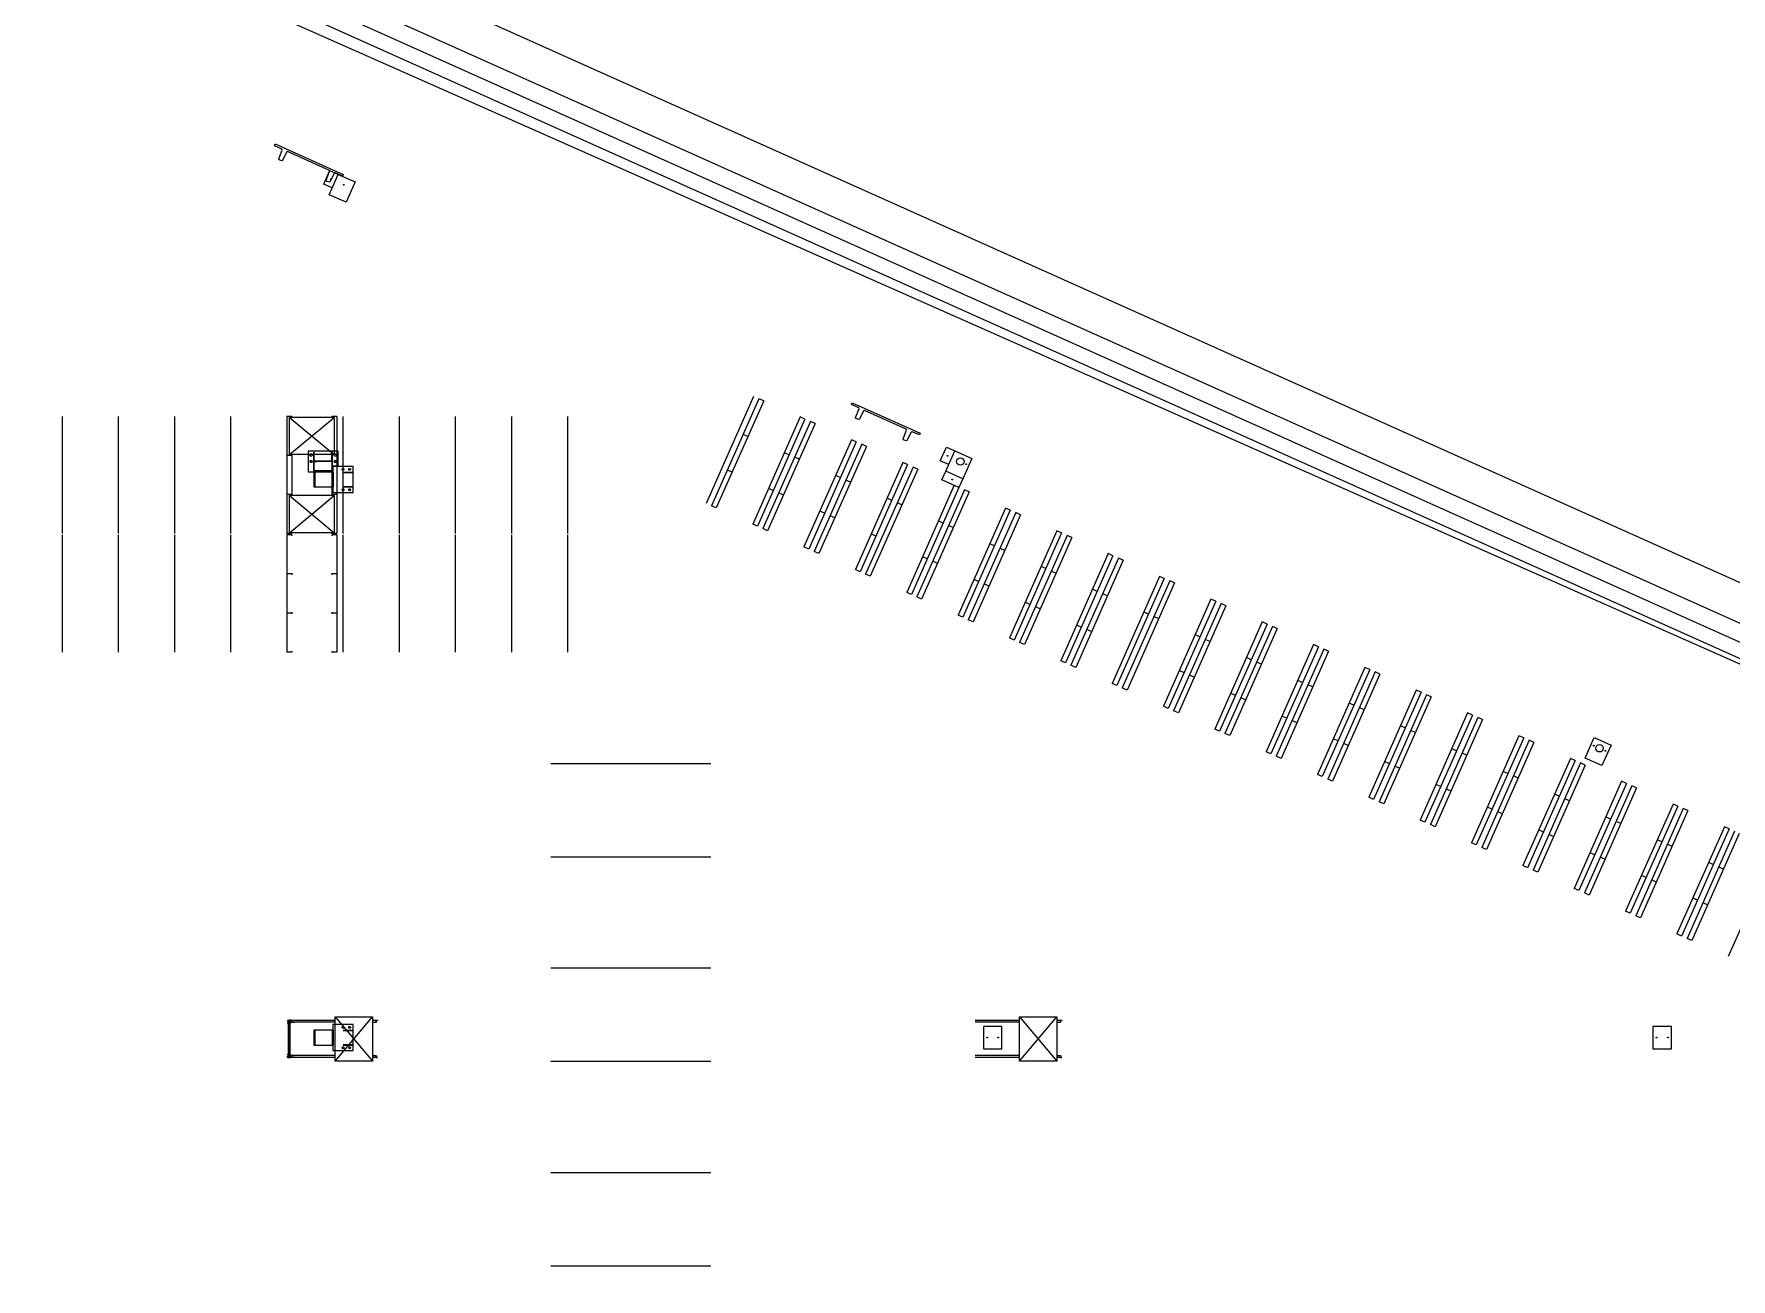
# Model space of a CAD drawing. Header units: metres. Extents: x 2 to 323, y -2 to 254.
# Drawn here: x 231.52 to 277.15, y 91.07 to 124.54 of the extents above; entities that cross this region are included whole.
import ezdxf

# ---------------------------------------------------------------- set-up
doc = ezdxf.new("R2010")
doc.units = ezdxf.units.M
for name, color, linetype in [('0-EST CORTE', 7, 'Continuous'), ('0-MUROS EXISTENTES', 7, 'Continuous'), ('0-VISTA-005', 7, 'Continuous'), ('0-VISTA-015', 7, 'Continuous'), ('00', 7, 'Continuous'), ('Estructura Metalica', 7, 'Continuous'), ('racks', 7, 'Continuous')]:
    doc.layers.add(name, color=color, linetype=linetype)

msp = doc.modelspace()

# ---------------------------------------------------------------- linework, layer by layer
msp.add_lwpolyline([(256.527, 113.046), (256.519, 113.007), (256.497, 112.975), (256.466, 112.954), (256.427, 112.946), (256.388, 112.954), (256.356, 112.975), (256.335, 113.007), (256.327, 113.046), (256.335, 113.085), (256.356, 113.117), (256.388, 113.138), (256.427, 113.146), (256.466, 113.138), (256.497, 113.117), (256.519, 113.085), (256.527, 113.046)], close=True)
msp.add_lwpolyline([(256.527, 113.046), (256.519, 113.007), (256.497, 112.975), (256.466, 112.954), (256.427, 112.946), (256.388, 112.954), (256.356, 112.975), (256.335, 113.007), (256.327, 113.046), (256.335, 113.085), (256.356, 113.117), (256.388, 113.138), (256.427, 113.146), (256.466, 113.138), (256.497, 113.117), (256.519, 113.085), (256.527, 113.046)], close=True)
msp.add_lwpolyline([(256.527, 113.046), (256.519, 113.007), (256.497, 112.975), (256.466, 112.954), (256.427, 112.946), (256.388, 112.954), (256.356, 112.975), (256.335, 113.007), (256.327, 113.046), (256.335, 113.085), (256.356, 113.117), (256.388, 113.138), (256.427, 113.146), (256.466, 113.138), (256.497, 113.117), (256.519, 113.085), (256.527, 113.046)], close=True)
msp.add_lwpolyline([(256.527, 113.046), (256.519, 113.007), (256.497, 112.975), (256.466, 112.954), (256.427, 112.946), (256.388, 112.954), (256.356, 112.975), (256.335, 113.007), (256.327, 113.046), (256.335, 113.085), (256.356, 113.117), (256.388, 113.138), (256.427, 113.146), (256.466, 113.138), (256.497, 113.117), (256.519, 113.085), (256.527, 113.046)], close=True)
at = {"layer": '0-EST CORTE'}
for p, q in [((239.058, 113.301), (239.046, 113.301)), ((239.046, 113.051), (239.046, 113.301)), ((239.058, 113.301), (239.046, 113.301)), ((239.046, 113.051), (239.046, 113.301)), ((239.058, 113.051), (239.058, 113.301)), ((239.058, 113.051), (239.058, 113.301)), ((239.546, 113.301), (239.534, 113.301)), ((239.534, 113.051), (239.534, 113.301)), ((239.546, 113.301), (239.534, 113.301)), ((239.534, 113.051), (239.534, 113.301)), ((239.546, 113.051), (239.546, 113.301)), ((239.546, 113.051), (239.546, 113.301)), ((239.836, 112.761), (240.086, 112.761)), ((239.836, 112.761), (240.086, 112.761)), ((239.836, 112.749), (240.086, 112.749)), ((239.836, 112.749), (240.086, 112.749)), ((240.086, 112.749), (240.086, 112.761)), ((240.086, 112.749), (240.086, 112.761)), ((239.836, 112.373), (240.086, 112.373)), ((239.836, 112.373), (240.086, 112.373)), ((239.836, 112.361), (240.086, 112.361)), ((239.836, 112.361), (240.086, 112.361)), ((240.086, 112.361), (240.086, 112.373)), ((240.086, 112.361), (240.086, 112.373)), ((239.836, 97.761), (240.086, 97.761)), ((239.836, 97.761), (240.086, 97.761)), ((239.836, 97.749), (240.086, 97.749)), ((239.836, 97.749), (240.086, 97.749)), ((240.086, 97.749), (240.086, 97.761)), ((240.086, 97.749), (240.086, 97.761)), ((239.836, 97.373), (240.086, 97.373)), ((239.836, 97.373), (240.086, 97.373)), ((239.836, 97.361), (240.086, 97.361)), ((239.836, 97.361), (240.086, 97.361)), ((240.086, 97.361), (240.086, 97.373)), ((240.086, 97.361), (240.086, 97.373))]:
    msp.add_line(p, q, dxfattribs=at)
for points in [[(239.54, 120.4), (239.312, 120.503), (239.476, 120.868), (239.704, 120.765)], [(239.54, 120.4), (239.312, 120.503), (239.476, 120.868), (239.704, 120.765)], [(239.546, 112.931), (239.696, 112.931), (239.696, 113.321), (238.896, 113.321), (238.896, 112.771), (239.556, 112.771)], [(239.546, 112.931), (239.696, 112.931), (239.696, 113.321), (238.896, 113.321), (238.896, 112.771), (239.556, 112.771)], [(256.118, 112.965), (255.889, 113.068), (256.053, 113.433), (256.281, 113.33)], [(256.118, 112.965), (255.889, 113.068), (256.053, 113.433), (256.281, 113.33)], [(256.492, 112.578), (256.39, 112.35), (255.933, 112.555), (256.036, 112.783)], [(256.492, 112.578), (256.39, 112.35), (255.933, 112.555), (256.036, 112.783)]]:
    msp.add_lwpolyline(points, dxfattribs=at)
for points in [[(239.458, 120.218), (239.704, 120.765), (240.16, 120.561), (239.914, 120.013), (239.458, 120.218)], [(239.458, 120.218), (239.704, 120.765), (240.16, 120.561), (239.914, 120.013), (239.458, 120.218)], [(239.513, 120.636), (239.512, 120.632), (239.51, 120.629), (239.507, 120.627), (239.503, 120.626), (239.499, 120.627), (239.496, 120.629), (239.494, 120.632), (239.493, 120.636), (239.494, 120.64), (239.496, 120.643), (239.499, 120.645), (239.503, 120.646), (239.507, 120.645), (239.51, 120.643), (239.512, 120.64), (239.513, 120.636)], [(239.513, 120.636), (239.512, 120.632), (239.51, 120.629), (239.507, 120.627), (239.503, 120.626), (239.499, 120.627), (239.496, 120.629), (239.494, 120.632), (239.493, 120.636), (239.494, 120.64), (239.496, 120.643), (239.499, 120.645), (239.503, 120.646), (239.507, 120.645), (239.51, 120.643), (239.512, 120.64), (239.513, 120.636)], [(239.86, 120.48), (239.859, 120.477), (239.857, 120.473), (239.854, 120.471), (239.85, 120.47), (239.846, 120.471), (239.843, 120.473), (239.841, 120.477), (239.84, 120.48), (239.841, 120.484), (239.843, 120.487), (239.846, 120.49), (239.85, 120.49), (239.854, 120.49), (239.857, 120.487), (239.859, 120.484), (239.86, 120.48)], [(239.86, 120.48), (239.859, 120.477), (239.857, 120.473), (239.854, 120.471), (239.85, 120.47), (239.846, 120.471), (239.843, 120.473), (239.841, 120.477), (239.84, 120.48), (239.841, 120.484), (239.843, 120.487), (239.846, 120.49), (239.85, 120.49), (239.854, 120.49), (239.857, 120.487), (239.859, 120.484), (239.86, 120.48)], [(239.001, 113.221), (238.998, 113.209), (238.992, 113.2), (238.982, 113.193), (238.971, 113.191), (238.959, 113.193), (238.949, 113.2), (238.943, 113.209), (238.941, 113.221), (238.943, 113.232), (238.949, 113.242), (238.959, 113.248), (238.971, 113.251), (238.982, 113.248), (238.992, 113.242), (238.998, 113.232), (239.001, 113.221)], [(239.001, 113.221), (238.998, 113.209), (238.992, 113.2), (238.982, 113.193), (238.971, 113.191), (238.959, 113.193), (238.949, 113.2), (238.943, 113.209), (238.941, 113.221), (238.943, 113.232), (238.949, 113.242), (238.959, 113.248), (238.971, 113.251), (238.982, 113.248), (238.992, 113.242), (238.998, 113.232), (239.001, 113.221)], [(239.651, 113.221), (239.648, 113.209), (239.642, 113.2), (239.632, 113.193), (239.621, 113.191), (239.609, 113.193), (239.599, 113.2), (239.593, 113.209), (239.591, 113.221), (239.593, 113.232), (239.599, 113.242), (239.609, 113.248), (239.621, 113.251), (239.632, 113.248), (239.642, 113.242), (239.648, 113.232), (239.651, 113.221)], [(239.651, 113.221), (239.648, 113.209), (239.642, 113.2), (239.632, 113.193), (239.621, 113.191), (239.609, 113.193), (239.599, 113.2), (239.593, 113.209), (239.591, 113.221), (239.593, 113.232), (239.599, 113.242), (239.609, 113.248), (239.621, 113.251), (239.632, 113.248), (239.642, 113.242), (239.648, 113.232), (239.651, 113.221)], [(256.036, 112.783), (256.281, 113.33), (256.737, 113.126), (256.492, 112.578), (256.036, 112.783)], [(256.036, 112.783), (256.281, 113.33), (256.737, 113.126), (256.492, 112.578), (256.036, 112.783)], [(256.091, 113.201), (256.09, 113.197), (256.088, 113.194), (256.085, 113.192), (256.081, 113.191), (256.077, 113.192), (256.074, 113.194), (256.072, 113.197), (256.071, 113.201), (256.072, 113.205), (256.074, 113.208), (256.077, 113.21), (256.081, 113.211), (256.085, 113.21), (256.088, 113.208), (256.09, 113.205), (256.091, 113.201)], [(256.091, 113.201), (256.09, 113.197), (256.088, 113.194), (256.085, 113.192), (256.081, 113.191), (256.077, 113.192), (256.074, 113.194), (256.072, 113.197), (256.071, 113.201), (256.072, 113.205), (256.074, 113.208), (256.077, 113.21), (256.081, 113.211), (256.085, 113.21), (256.088, 113.208), (256.09, 113.205), (256.091, 113.201)], [(239.001, 113.046), (238.998, 113.034), (238.992, 113.025), (238.982, 113.018), (238.971, 113.016), (238.959, 113.018), (238.949, 113.025), (238.943, 113.034), (238.941, 113.046), (238.943, 113.057), (238.949, 113.067), (238.959, 113.073), (238.971, 113.076), (238.982, 113.073), (238.992, 113.067), (238.998, 113.057), (239.001, 113.046)], [(239.001, 113.046), (238.998, 113.034), (238.992, 113.025), (238.982, 113.018), (238.971, 113.016), (238.959, 113.018), (238.949, 113.025), (238.943, 113.034), (238.941, 113.046), (238.943, 113.057), (238.949, 113.067), (238.959, 113.073), (238.971, 113.076), (238.982, 113.073), (238.992, 113.067), (238.998, 113.057), (239.001, 113.046)], [(239.046, 112.761), (239.046, 112.361), (239.546, 112.361), (239.546, 112.761), (239.046, 112.761)], [(239.046, 112.761), (239.046, 112.361), (239.546, 112.361), (239.546, 112.761), (239.046, 112.761)], [(239.531, 113.057), (239.061, 113.057), (239.061, 113.051), (239.531, 113.051), (239.531, 113.057)], [(239.531, 113.057), (239.061, 113.057), (239.061, 113.051), (239.531, 113.051), (239.531, 113.057)], [(239.531, 112.791), (239.061, 112.791), (239.061, 112.785), (239.531, 112.785), (239.531, 112.791)], [(239.531, 112.791), (239.061, 112.791), (239.061, 112.785), (239.531, 112.785), (239.531, 112.791)], [(239.071, 112.361), (239.571, 112.361), (239.571, 112.761), (239.071, 112.761), (239.071, 112.361)], [(239.071, 112.361), (239.571, 112.361), (239.571, 112.761), (239.071, 112.761), (239.071, 112.361)], [(240.106, 112.211), (240.106, 112.911), (239.556, 112.911), (239.556, 112.211), (240.106, 112.211)], [(240.106, 112.211), (240.106, 112.911), (239.556, 112.911), (239.556, 112.211), (240.106, 112.211)], [(239.651, 113.046), (239.648, 113.034), (239.642, 113.025), (239.632, 113.018), (239.621, 113.016), (239.609, 113.018), (239.599, 113.025), (239.593, 113.034), (239.591, 113.046), (239.593, 113.057), (239.599, 113.067), (239.609, 113.073), (239.621, 113.076), (239.632, 113.073), (239.642, 113.067), (239.648, 113.057), (239.651, 113.046)], [(239.651, 113.046), (239.648, 113.034), (239.642, 113.025), (239.632, 113.018), (239.621, 113.016), (239.609, 113.018), (239.599, 113.025), (239.593, 113.034), (239.591, 113.046), (239.593, 113.057), (239.599, 113.067), (239.609, 113.073), (239.621, 113.076), (239.632, 113.073), (239.642, 113.067), (239.648, 113.057), (239.651, 113.046)], [(239.856, 112.836), (239.854, 112.826), (239.848, 112.818), (239.84, 112.813), (239.831, 112.811), (239.821, 112.813), (239.813, 112.818), (239.808, 112.826), (239.806, 112.836), (239.808, 112.845), (239.813, 112.853), (239.821, 112.859), (239.831, 112.861), (239.84, 112.859), (239.848, 112.853), (239.854, 112.845), (239.856, 112.836)], [(239.856, 112.836), (239.854, 112.826), (239.848, 112.818), (239.84, 112.813), (239.831, 112.811), (239.821, 112.813), (239.813, 112.818), (239.808, 112.826), (239.806, 112.836), (239.808, 112.845), (239.813, 112.853), (239.821, 112.859), (239.831, 112.861), (239.84, 112.859), (239.848, 112.853), (239.854, 112.845), (239.856, 112.836)], [(240.031, 112.836), (240.029, 112.826), (240.023, 112.818), (240.015, 112.813), (240.006, 112.811), (239.996, 112.813), (239.988, 112.818), (239.983, 112.826), (239.981, 112.836), (239.983, 112.845), (239.988, 112.853), (239.996, 112.859), (240.006, 112.861), (240.015, 112.859), (240.023, 112.853), (240.029, 112.845), (240.031, 112.836)], [(240.031, 112.836), (240.029, 112.826), (240.023, 112.818), (240.015, 112.813), (240.006, 112.811), (239.996, 112.813), (239.988, 112.818), (239.983, 112.826), (239.981, 112.836), (239.983, 112.845), (239.988, 112.853), (239.996, 112.859), (240.006, 112.861), (240.015, 112.859), (240.023, 112.853), (240.029, 112.845), (240.031, 112.836)], [(256.593, 112.976), (256.592, 112.972), (256.59, 112.969), (256.586, 112.967), (256.583, 112.966), (256.579, 112.967), (256.576, 112.969), (256.573, 112.972), (256.573, 112.976), (256.573, 112.98), (256.576, 112.983), (256.579, 112.985), (256.583, 112.986), (256.586, 112.985), (256.59, 112.983), (256.592, 112.98), (256.593, 112.976)], [(256.593, 112.976), (256.592, 112.972), (256.59, 112.969), (256.586, 112.967), (256.583, 112.966), (256.579, 112.967), (256.576, 112.969), (256.573, 112.972), (256.573, 112.976), (256.573, 112.98), (256.576, 112.983), (256.579, 112.985), (256.583, 112.986), (256.586, 112.985), (256.59, 112.983), (256.592, 112.98), (256.593, 112.976)], [(239.856, 112.286), (239.854, 112.276), (239.848, 112.268), (239.84, 112.263), (239.831, 112.261), (239.821, 112.263), (239.813, 112.268), (239.808, 112.276), (239.806, 112.286), (239.808, 112.295), (239.813, 112.303), (239.821, 112.309), (239.831, 112.311), (239.84, 112.309), (239.848, 112.303), (239.854, 112.295), (239.856, 112.286)], [(239.856, 112.286), (239.854, 112.276), (239.848, 112.268), (239.84, 112.263), (239.831, 112.261), (239.821, 112.263), (239.813, 112.268), (239.808, 112.276), (239.806, 112.286), (239.808, 112.295), (239.813, 112.303), (239.821, 112.309), (239.831, 112.311), (239.84, 112.309), (239.848, 112.303), (239.854, 112.295), (239.856, 112.286)], [(240.031, 112.286), (240.029, 112.276), (240.023, 112.268), (240.015, 112.263), (240.006, 112.261), (239.996, 112.263), (239.988, 112.268), (239.983, 112.276), (239.981, 112.286), (239.983, 112.295), (239.988, 112.303), (239.996, 112.309), (240.006, 112.311), (240.015, 112.309), (240.023, 112.303), (240.029, 112.295), (240.031, 112.286)], [(240.031, 112.286), (240.029, 112.276), (240.023, 112.268), (240.015, 112.263), (240.006, 112.261), (239.996, 112.263), (239.988, 112.268), (239.983, 112.276), (239.981, 112.286), (239.983, 112.295), (239.988, 112.303), (239.996, 112.309), (240.006, 112.311), (240.015, 112.309), (240.023, 112.303), (240.029, 112.295), (240.031, 112.286)], [(256.221, 112.561), (256.22, 112.557), (256.218, 112.554), (256.214, 112.552), (256.211, 112.551), (256.207, 112.552), (256.204, 112.554), (256.201, 112.557), (256.201, 112.561), (256.201, 112.565), (256.204, 112.568), (256.207, 112.57), (256.211, 112.571), (256.214, 112.57), (256.218, 112.568), (256.22, 112.565), (256.221, 112.561)], [(256.221, 112.561), (256.22, 112.557), (256.218, 112.554), (256.214, 112.552), (256.211, 112.551), (256.207, 112.552), (256.204, 112.554), (256.201, 112.557), (256.201, 112.561), (256.201, 112.565), (256.204, 112.568), (256.207, 112.57), (256.211, 112.571), (256.214, 112.57), (256.218, 112.568), (256.22, 112.565), (256.221, 112.561)], [(273.222, 105.075), (273.467, 105.623), (273.923, 105.418), (273.678, 104.871), (273.222, 105.075)], [(273.222, 105.075), (273.467, 105.623), (273.923, 105.418), (273.678, 104.871), (273.222, 105.075)], [(273.468, 105.407), (273.467, 105.404), (273.465, 105.4), (273.462, 105.398), (273.458, 105.397), (273.454, 105.398), (273.451, 105.4), (273.449, 105.404), (273.448, 105.407), (273.449, 105.411), (273.451, 105.414), (273.454, 105.417), (273.458, 105.417), (273.462, 105.417), (273.465, 105.414), (273.467, 105.411), (273.468, 105.407)], [(273.468, 105.407), (273.467, 105.404), (273.465, 105.4), (273.462, 105.398), (273.458, 105.397), (273.454, 105.398), (273.451, 105.4), (273.449, 105.404), (273.448, 105.407), (273.449, 105.411), (273.451, 105.414), (273.454, 105.417), (273.458, 105.417), (273.462, 105.417), (273.465, 105.414), (273.467, 105.411), (273.468, 105.407)], [(273.713, 105.338), (273.705, 105.299), (273.683, 105.267), (273.652, 105.246), (273.613, 105.238), (273.574, 105.246), (273.542, 105.267), (273.521, 105.299), (273.513, 105.338), (273.521, 105.377), (273.542, 105.409), (273.574, 105.43), (273.613, 105.438), (273.652, 105.43), (273.683, 105.409), (273.705, 105.377), (273.713, 105.338)], [(273.713, 105.338), (273.705, 105.299), (273.683, 105.267), (273.652, 105.246), (273.613, 105.238), (273.574, 105.246), (273.542, 105.267), (273.521, 105.299), (273.513, 105.338), (273.521, 105.377), (273.542, 105.409), (273.574, 105.43), (273.613, 105.438), (273.652, 105.43), (273.683, 105.409), (273.705, 105.377), (273.713, 105.338)], [(273.778, 105.268), (273.778, 105.264), (273.776, 105.261), (273.772, 105.259), (273.768, 105.258), (273.765, 105.259), (273.761, 105.261), (273.759, 105.264), (273.758, 105.268), (273.759, 105.272), (273.761, 105.275), (273.765, 105.277), (273.768, 105.278), (273.772, 105.277), (273.776, 105.275), (273.778, 105.272), (273.778, 105.268)], [(273.778, 105.268), (273.778, 105.264), (273.776, 105.261), (273.772, 105.259), (273.768, 105.258), (273.765, 105.259), (273.761, 105.261), (273.759, 105.264), (273.758, 105.268), (273.759, 105.272), (273.761, 105.275), (273.765, 105.277), (273.768, 105.278), (273.772, 105.277), (273.776, 105.275), (273.778, 105.272), (273.778, 105.268)], [(239.046, 97.761), (239.046, 97.361), (239.546, 97.361), (239.546, 97.761), (239.046, 97.761)], [(239.046, 97.761), (239.046, 97.361), (239.546, 97.361), (239.546, 97.761), (239.046, 97.761)], [(239.071, 97.361), (239.571, 97.361), (239.571, 97.761), (239.071, 97.761), (239.071, 97.361)], [(239.071, 97.361), (239.571, 97.361), (239.571, 97.761), (239.071, 97.761), (239.071, 97.361)], [(240.106, 97.211), (240.106, 97.911), (239.556, 97.911), (239.556, 97.211), (240.106, 97.211)], [(240.106, 97.211), (240.106, 97.911), (239.556, 97.911), (239.556, 97.211), (240.106, 97.211)], [(239.856, 97.836), (239.854, 97.826), (239.848, 97.818), (239.84, 97.813), (239.831, 97.811), (239.821, 97.813), (239.813, 97.818), (239.808, 97.826), (239.806, 97.836), (239.808, 97.845), (239.813, 97.853), (239.821, 97.859), (239.831, 97.861), (239.84, 97.859), (239.848, 97.853), (239.854, 97.845), (239.856, 97.836)], [(239.856, 97.836), (239.854, 97.826), (239.848, 97.818), (239.84, 97.813), (239.831, 97.811), (239.821, 97.813), (239.813, 97.818), (239.808, 97.826), (239.806, 97.836), (239.808, 97.845), (239.813, 97.853), (239.821, 97.859), (239.831, 97.861), (239.84, 97.859), (239.848, 97.853), (239.854, 97.845), (239.856, 97.836)], [(240.031, 97.836), (240.029, 97.826), (240.023, 97.818), (240.015, 97.813), (240.006, 97.811), (239.996, 97.813), (239.988, 97.818), (239.983, 97.826), (239.981, 97.836), (239.983, 97.845), (239.988, 97.853), (239.996, 97.859), (240.006, 97.861), (240.015, 97.859), (240.023, 97.853), (240.029, 97.845), (240.031, 97.836)], [(240.031, 97.836), (240.029, 97.826), (240.023, 97.818), (240.015, 97.813), (240.006, 97.811), (239.996, 97.813), (239.988, 97.818), (239.983, 97.826), (239.981, 97.836), (239.983, 97.845), (239.988, 97.853), (239.996, 97.859), (240.006, 97.861), (240.015, 97.859), (240.023, 97.853), (240.029, 97.845), (240.031, 97.836)], [(257.046, 97.861), (257.046, 97.261), (257.546, 97.261), (257.546, 97.861), (257.046, 97.861)], [(257.046, 97.861), (257.046, 97.261), (257.546, 97.261), (257.546, 97.861), (257.046, 97.861)], [(275.046, 97.861), (275.046, 97.261), (275.546, 97.261), (275.546, 97.861), (275.046, 97.861)], [(275.046, 97.861), (275.046, 97.261), (275.546, 97.261), (275.546, 97.861), (275.046, 97.861)], [(239.856, 97.286), (239.854, 97.276), (239.848, 97.268), (239.84, 97.263), (239.831, 97.261), (239.821, 97.263), (239.813, 97.268), (239.808, 97.276), (239.806, 97.286), (239.808, 97.295), (239.813, 97.303), (239.821, 97.309), (239.831, 97.311), (239.84, 97.309), (239.848, 97.303), (239.854, 97.295), (239.856, 97.286)], [(239.856, 97.286), (239.854, 97.276), (239.848, 97.268), (239.84, 97.263), (239.831, 97.261), (239.821, 97.263), (239.813, 97.268), (239.808, 97.276), (239.806, 97.286), (239.808, 97.295), (239.813, 97.303), (239.821, 97.309), (239.831, 97.311), (239.84, 97.309), (239.848, 97.303), (239.854, 97.295), (239.856, 97.286)], [(240.031, 97.286), (240.029, 97.276), (240.023, 97.268), (240.015, 97.263), (240.006, 97.261), (239.996, 97.263), (239.988, 97.268), (239.983, 97.276), (239.981, 97.286), (239.983, 97.295), (239.988, 97.303), (239.996, 97.309), (240.006, 97.311), (240.015, 97.309), (240.023, 97.303), (240.029, 97.295), (240.031, 97.286)], [(240.031, 97.286), (240.029, 97.276), (240.023, 97.268), (240.015, 97.263), (240.006, 97.261), (239.996, 97.263), (239.988, 97.268), (239.983, 97.276), (239.981, 97.286), (239.983, 97.295), (239.988, 97.303), (239.996, 97.309), (240.006, 97.311), (240.015, 97.309), (240.023, 97.303), (240.029, 97.295), (240.031, 97.286)], [(257.156, 97.561), (257.155, 97.557), (257.153, 97.554), (257.149, 97.552), (257.146, 97.551), (257.142, 97.552), (257.139, 97.554), (257.136, 97.557), (257.136, 97.561), (257.136, 97.565), (257.139, 97.568), (257.142, 97.57), (257.146, 97.571), (257.149, 97.57), (257.153, 97.568), (257.155, 97.565), (257.156, 97.561)], [(257.156, 97.561), (257.155, 97.557), (257.153, 97.554), (257.149, 97.552), (257.146, 97.551), (257.142, 97.552), (257.139, 97.554), (257.136, 97.557), (257.136, 97.561), (257.136, 97.565), (257.139, 97.568), (257.142, 97.57), (257.146, 97.571), (257.149, 97.57), (257.153, 97.568), (257.155, 97.565), (257.156, 97.561)], [(257.456, 97.561), (257.455, 97.557), (257.453, 97.554), (257.449, 97.552), (257.446, 97.551), (257.442, 97.552), (257.439, 97.554), (257.436, 97.557), (257.436, 97.561), (257.436, 97.565), (257.439, 97.568), (257.442, 97.57), (257.446, 97.571), (257.449, 97.57), (257.453, 97.568), (257.455, 97.565), (257.456, 97.561)], [(257.456, 97.561), (257.455, 97.557), (257.453, 97.554), (257.449, 97.552), (257.446, 97.551), (257.442, 97.552), (257.439, 97.554), (257.436, 97.557), (257.436, 97.561), (257.436, 97.565), (257.439, 97.568), (257.442, 97.57), (257.446, 97.571), (257.449, 97.57), (257.453, 97.568), (257.455, 97.565), (257.456, 97.561)], [(275.156, 97.561), (275.155, 97.557), (275.153, 97.554), (275.149, 97.552), (275.146, 97.551), (275.142, 97.552), (275.139, 97.554), (275.136, 97.557), (275.136, 97.561), (275.136, 97.565), (275.139, 97.568), (275.142, 97.57), (275.146, 97.571), (275.149, 97.57), (275.153, 97.568), (275.155, 97.565), (275.156, 97.561)], [(275.156, 97.561), (275.155, 97.557), (275.153, 97.554), (275.149, 97.552), (275.146, 97.551), (275.142, 97.552), (275.139, 97.554), (275.136, 97.557), (275.136, 97.561), (275.136, 97.565), (275.139, 97.568), (275.142, 97.57), (275.146, 97.571), (275.149, 97.57), (275.153, 97.568), (275.155, 97.565), (275.156, 97.561)], [(275.456, 97.561), (275.455, 97.557), (275.453, 97.554), (275.449, 97.552), (275.446, 97.551), (275.442, 97.552), (275.439, 97.554), (275.436, 97.557), (275.436, 97.561), (275.436, 97.565), (275.439, 97.568), (275.442, 97.57), (275.446, 97.571), (275.449, 97.57), (275.453, 97.568), (275.455, 97.565), (275.456, 97.561)], [(275.456, 97.561), (275.455, 97.557), (275.453, 97.554), (275.449, 97.552), (275.446, 97.551), (275.442, 97.552), (275.439, 97.554), (275.436, 97.557), (275.436, 97.561), (275.436, 97.565), (275.439, 97.568), (275.442, 97.57), (275.446, 97.571), (275.449, 97.57), (275.453, 97.568), (275.455, 97.565), (275.456, 97.561)]]:
    msp.add_lwpolyline(points, close=True, dxfattribs=at)
at = {"layer": '0-MUROS EXISTENTES'}
for points in [[(239.388, 120.584), (239.378, 120.611), (239.471, 120.842), (239.463, 120.873), (238.341, 121.377), (238.312, 121.362), (238.201, 121.139), (238.175, 121.129), (238.111, 121.157), (238.101, 121.184), (238.194, 121.415), (238.186, 121.446), (237.989, 121.534), (237.989, 121.534), (238.01, 121.581), (239.835, 120.762), (239.814, 120.716), (239.814, 120.716), (239.618, 120.804), (239.59, 120.789), (239.479, 120.566), (239.452, 120.556), (239.388, 120.584)], [(239.388, 120.584), (239.378, 120.611), (239.471, 120.842), (239.463, 120.873), (238.341, 121.377), (238.312, 121.362), (238.201, 121.139), (238.175, 121.129), (238.111, 121.157), (238.101, 121.184), (238.194, 121.415), (238.186, 121.446), (237.989, 121.534), (237.989, 121.534), (238.01, 121.581), (239.835, 120.762), (239.814, 120.716), (239.814, 120.716), (239.618, 120.804), (239.59, 120.789), (239.479, 120.566), (239.452, 120.556), (239.388, 120.584)], [(254.9, 113.628), (254.89, 113.654), (254.982, 113.885), (254.974, 113.916), (253.852, 114.42), (253.824, 114.405), (253.713, 114.182), (253.686, 114.172), (253.622, 114.201), (253.612, 114.227), (253.705, 114.458), (253.697, 114.489), (253.501, 114.577), (253.501, 114.577), (253.522, 114.624), (255.347, 113.805), (255.326, 113.759), (255.326, 113.759), (255.129, 113.847), (255.101, 113.832), (254.99, 113.609), (254.964, 113.599), (254.9, 113.628)], [(254.9, 113.628), (254.89, 113.654), (254.982, 113.885), (254.974, 113.916), (253.852, 114.42), (253.824, 114.405), (253.713, 114.182), (253.686, 114.172), (253.622, 114.201), (253.612, 114.227), (253.705, 114.458), (253.697, 114.489), (253.501, 114.577), (253.501, 114.577), (253.522, 114.624), (255.347, 113.805), (255.326, 113.759), (255.326, 113.759), (255.129, 113.847), (255.101, 113.832), (254.99, 113.609), (254.964, 113.599), (254.9, 113.628)]]:
    msp.add_lwpolyline(points, close=True, dxfattribs=at)
at = {"layer": '0-VISTA-005'}
for p, q in [((314.76, 91.435), (128.698, 174.827)), ((314.596, 91.07), (128.468, 174.492))]:
    msp.add_line(p, q, dxfattribs=at)
at = {"layer": '0-VISTA-015'}
for p, q in [((314.949, 91.856), (128.964, 175.214)), ((314.949, 91.856), (128.964, 175.214)), ((309.643, 93.303), (137.75, 169.459)), ((309.643, 93.303), (137.75, 169.459))]:
    msp.add_line(p, q, dxfattribs=at)
at = {"layer": '00'}
for p, q in [((314.847, 92.998), (114.134, 182.956)), ((314.847, 92.998), (114.134, 182.956)), ((239.046, 112.761), (239.046, 112.361)), ((239.546, 112.761), (239.046, 112.761)), ((239.046, 112.761), (239.046, 112.361)), ((239.546, 112.761), (239.046, 112.761)), ((239.046, 112.361), (239.546, 112.361)), ((239.046, 112.361), (239.546, 112.361)), ((239.046, 97.761), (239.046, 97.361)), ((239.546, 97.761), (239.046, 97.761)), ((239.046, 97.761), (239.046, 97.361)), ((239.546, 97.761), (239.046, 97.761)), ((239.546, 97.361), (239.546, 97.761)), ((239.546, 97.361), (239.546, 97.761)), ((239.046, 97.361), (239.546, 97.361)), ((239.046, 97.361), (239.546, 97.361))]:
    msp.add_line(p, q, dxfattribs=at)
at = {"layer": 'Estructura Metalica'}
for p, q in [((239.046, 113.051), (239.136, 113.051)), ((239.046, 112.791), (239.046, 113.051)), ((239.046, 113.051), (239.136, 113.051)), ((239.046, 112.791), (239.046, 113.051)), ((239.046, 112.791), (239.136, 112.791)), ((239.046, 112.791), (239.136, 112.791)), ((239.056, 112.816), (239.056, 113.026)), ((239.056, 112.816), (239.056, 113.026)), ((239.068, 113.039), (239.13, 113.043)), ((239.068, 113.039), (239.13, 113.043)), ((239.068, 112.803), (239.13, 112.798)), ((239.068, 112.803), (239.13, 112.798)), ((239.136, 113.05), (239.136, 113.051)), ((239.136, 113.05), (239.136, 113.051)), ((239.136, 112.792), (239.136, 112.791)), ((239.136, 112.792), (239.136, 112.791)), ((239.455, 113.05), (239.455, 113.051)), ((239.546, 113.051), (239.455, 113.051)), ((239.455, 113.05), (239.455, 113.051)), ((239.546, 113.051), (239.455, 113.051)), ((239.455, 112.792), (239.455, 112.791)), ((239.455, 112.792), (239.455, 112.791)), ((239.546, 112.791), (239.455, 112.791)), ((239.546, 112.791), (239.455, 112.791)), ((239.524, 113.039), (239.461, 113.043)), ((239.524, 113.039), (239.461, 113.043)), ((239.524, 112.803), (239.461, 112.798)), ((239.524, 112.803), (239.461, 112.798)), ((239.536, 112.816), (239.536, 113.026)), ((239.536, 112.816), (239.536, 113.026)), ((239.546, 112.791), (239.546, 113.051)), ((239.546, 112.791), (239.546, 113.051))]:
    msp.add_line(p, q, dxfattribs=at)
for points in [[(239.068, 113.039), (239.063, 113.037), (239.059, 113.035), (239.057, 113.031), (239.056, 113.026)], [(239.068, 113.039), (239.063, 113.037), (239.059, 113.035), (239.057, 113.031), (239.056, 113.026)], [(239.056, 112.816), (239.057, 112.811), (239.059, 112.807), (239.063, 112.804), (239.068, 112.803)], [(239.056, 112.816), (239.057, 112.811), (239.059, 112.807), (239.063, 112.804), (239.068, 112.803)], [(239.13, 113.043), (239.132, 113.044), (239.134, 113.045), (239.136, 113.047), (239.136, 113.05)], [(239.13, 113.043), (239.132, 113.044), (239.134, 113.045), (239.136, 113.047), (239.136, 113.05)], [(239.136, 112.792), (239.136, 112.794), (239.134, 112.796), (239.132, 112.798), (239.13, 112.798)], [(239.136, 112.792), (239.136, 112.794), (239.134, 112.796), (239.132, 112.798), (239.13, 112.798)], [(239.455, 113.05), (239.456, 113.047), (239.457, 113.045), (239.459, 113.044), (239.461, 113.043)], [(239.455, 113.05), (239.456, 113.047), (239.457, 113.045), (239.459, 113.044), (239.461, 113.043)], [(239.461, 112.798), (239.459, 112.798), (239.457, 112.796), (239.456, 112.794), (239.455, 112.792)], [(239.461, 112.798), (239.459, 112.798), (239.457, 112.796), (239.456, 112.794), (239.455, 112.792)], [(239.536, 113.026), (239.535, 113.031), (239.532, 113.035), (239.528, 113.037), (239.524, 113.039)], [(239.536, 113.026), (239.535, 113.031), (239.532, 113.035), (239.528, 113.037), (239.524, 113.039)], [(239.524, 112.803), (239.528, 112.804), (239.532, 112.807), (239.535, 112.811), (239.536, 112.816)], [(239.524, 112.803), (239.528, 112.804), (239.532, 112.807), (239.535, 112.811), (239.536, 112.816)]]:
    msp.add_lwpolyline(points, dxfattribs=at)
at = {"layer": 'racks'}
for p, q in [((250.868, 114.798), (249.591, 111.918)), ((251.014, 114.733), (249.738, 111.853)), ((251.142, 114.676), (249.866, 111.797)), ((251.142, 114.676), (251.014, 114.733)), ((232.276, 114.258), (232.276, 111.108)), ((232.276, 114.258), (232.276, 111.108)), ((232.276, 114.258), (232.276, 111.108)), ((232.276, 114.258), (232.276, 111.108)), ((232.276, 114.258), (232.276, 111.108)), ((233.786, 114.258), (233.786, 111.108)), ((233.786, 114.258), (233.786, 111.108)), ((233.786, 114.258), (233.786, 111.108)), ((233.786, 114.258), (233.786, 111.108)), ((233.786, 114.258), (233.786, 111.108)), ((235.296, 114.258), (235.296, 111.108)), ((235.296, 114.258), (235.296, 111.108)), ((235.296, 114.258), (235.296, 111.108)), ((235.296, 114.258), (235.296, 111.108)), ((235.296, 114.258), (235.296, 111.108)), ((236.806, 114.258), (236.806, 111.108)), ((236.806, 114.258), (236.806, 111.108)), ((236.806, 114.258), (236.806, 111.108)), ((236.806, 114.258), (236.806, 111.108)), ((236.806, 114.258), (236.806, 111.108)), ((238.316, 114.258), (238.316, 111.108)), ((238.316, 114.258), (238.316, 111.108)), ((238.316, 114.258), (238.316, 111.108)), ((238.456, 114.258), (238.316, 114.258)), ((238.316, 114.258), (238.316, 111.108)), ((238.316, 114.258), (238.316, 111.108)), ((238.316, 114.258), (238.316, 111.108)), ((238.393, 113.233), (238.393, 114.233)), ((239.593, 114.233), (238.393, 114.233)), ((238.393, 113.233), (239.593, 114.233)), ((238.393, 114.233), (239.593, 113.233)), ((238.456, 114.258), (238.456, 114.233)), ((239.666, 114.258), (239.526, 114.258)), ((239.526, 114.258), (239.526, 114.233)), ((239.666, 114.258), (239.526, 114.258)), ((239.526, 114.258), (239.526, 114.233)), ((239.593, 114.233), (239.593, 113.233)), ((239.666, 114.258), (239.666, 111.108)), ((239.666, 114.258), (239.666, 111.108)), ((239.826, 114.258), (239.826, 111.108)), ((239.826, 114.258), (239.826, 111.108)), ((239.826, 114.258), (239.826, 111.108)), ((239.826, 114.258), (239.826, 111.108)), ((239.826, 114.258), (239.826, 111.108)), ((241.336, 114.258), (241.336, 111.108)), ((241.336, 114.258), (241.336, 111.108)), ((241.336, 114.258), (241.336, 111.108)), ((241.336, 114.258), (241.336, 111.108)), ((241.336, 114.258), (241.336, 111.108)), ((242.846, 114.258), (242.846, 111.108)), ((242.846, 114.258), (242.846, 111.108)), ((242.846, 114.258), (242.846, 111.108)), ((242.846, 114.258), (242.846, 111.108)), ((242.846, 114.258), (242.846, 111.108)), ((244.356, 114.258), (244.356, 111.108)), ((244.356, 114.258), (244.356, 111.108)), ((244.356, 114.258), (244.356, 111.108)), ((244.356, 114.258), (244.356, 111.108)), ((244.356, 114.258), (244.356, 111.108)), ((245.866, 114.258), (245.866, 111.108)), ((245.866, 114.258), (245.866, 111.108)), ((245.866, 114.258), (245.866, 111.108)), ((245.866, 114.258), (245.866, 111.108)), ((245.866, 114.258), (245.866, 111.108)), ((252.12, 114.243), (250.844, 111.363)), ((252.248, 114.186), (250.972, 111.306)), ((252.395, 114.121), (251.118, 111.241)), ((252.248, 114.186), (252.12, 114.243)), ((252.523, 114.064), (252.395, 114.121)), ((250.717, 113.717), (250.589, 113.773)), ((252.523, 114.064), (251.246, 111.185)), ((253.501, 113.631), (252.224, 110.751)), ((253.629, 113.574), (253.501, 113.631)), ((238.456, 113.208), (238.316, 113.208)), ((239.593, 113.233), (238.393, 113.233)), ((238.456, 113.233), (238.456, 113.183)), ((238.456, 113.183), (238.456, 112.133)), ((239.526, 113.183), (239.526, 112.133)), ((251.823, 113.226), (251.695, 113.283)), ((252.097, 113.105), (251.969, 113.161)), ((253.629, 113.574), (252.352, 110.694)), ((253.775, 113.509), (252.498, 110.63)), ((253.903, 113.452), (252.626, 110.573)), ((253.903, 113.452), (253.775, 113.509)), ((250.291, 112.757), (250.163, 112.813)), ((254.881, 113.019), (253.605, 110.139)), ((255.009, 112.962), (253.733, 110.082)), ((255.155, 112.897), (253.879, 110.018)), ((255.283, 112.841), (254.007, 109.961)), ((255.009, 112.962), (254.881, 113.019)), ((255.283, 112.841), (255.155, 112.897)), ((251.397, 112.266), (251.269, 112.323)), ((253.203, 112.614), (253.075, 112.671)), ((253.477, 112.493), (253.349, 112.549)), ((256.262, 112.407), (254.985, 109.527)), ((256.39, 112.35), (255.113, 109.47)), ((256.536, 112.285), (255.259, 109.406)), ((256.664, 112.229), (256.536, 112.285)), ((238.456, 112.158), (238.316, 112.158)), ((238.391, 111.133), (238.391, 112.133)), ((239.591, 112.133), (238.391, 112.133)), ((238.391, 111.133), (239.591, 112.133)), ((238.391, 112.133), (239.591, 111.133)), ((239.526, 112.183), (239.526, 112.133)), ((239.666, 112.158), (239.526, 112.158)), ((239.666, 112.158), (239.526, 112.158)), ((239.591, 112.133), (239.591, 111.133)), ((249.866, 111.797), (249.738, 111.853)), ((251.671, 112.145), (251.543, 112.201)), ((254.584, 112.002), (254.456, 112.059)), ((254.858, 111.881), (254.73, 111.937)), ((256.664, 112.229), (255.387, 109.349)), ((257.642, 111.795), (256.365, 108.915)), ((257.77, 111.738), (257.642, 111.795)), ((250.972, 111.306), (250.844, 111.363)), ((252.778, 111.654), (252.65, 111.711)), ((253.052, 111.533), (252.924, 111.589)), ((255.964, 111.39), (255.836, 111.447)), ((257.77, 111.738), (256.493, 108.858)), ((257.916, 111.673), (256.64, 108.794)), ((258.044, 111.617), (256.768, 108.737)), ((258.044, 111.617), (257.916, 111.673)), ((232.276, 111.073), (232.276, 107.923)), ((232.276, 111.073), (232.276, 107.923)), ((232.276, 111.073), (232.276, 107.923)), ((232.276, 111.073), (232.276, 107.923)), ((232.276, 111.073), (232.276, 107.923)), ((233.786, 111.073), (233.786, 107.923)), ((233.786, 111.073), (233.786, 107.923)), ((233.786, 111.073), (233.786, 107.923)), ((233.786, 111.073), (233.786, 107.923)), ((233.786, 111.073), (233.786, 107.923)), ((235.296, 111.073), (235.296, 107.923)), ((235.296, 111.073), (235.296, 107.923)), ((235.296, 111.073), (235.296, 107.923)), ((235.296, 111.073), (235.296, 107.923)), ((235.296, 111.073), (235.296, 107.923)), ((236.806, 111.073), (236.806, 107.923)), ((236.806, 111.073), (236.806, 107.923)), ((236.806, 111.073), (236.806, 107.923)), ((236.806, 111.073), (236.806, 107.923)), ((236.806, 111.073), (236.806, 107.923)), ((238.456, 111.108), (238.316, 111.108)), ((238.316, 111.073), (238.316, 107.923)), ((238.316, 111.073), (238.316, 107.923)), ((238.316, 111.073), (238.316, 107.923)), ((238.456, 111.073), (238.316, 111.073)), ((238.316, 111.073), (238.316, 107.923)), ((238.316, 111.073), (238.316, 107.923)), ((238.316, 111.073), (238.316, 107.923)), ((239.591, 111.133), (238.391, 111.133)), ((238.456, 111.133), (238.456, 111.108)), ((238.456, 111.073), (238.456, 111.048)), ((239.526, 111.133), (239.526, 111.108)), ((239.526, 111.133), (239.526, 111.108)), ((239.666, 111.108), (239.526, 111.108)), ((239.666, 111.073), (239.526, 111.073)), ((239.526, 111.073), (239.526, 111.048)), ((239.666, 111.073), (239.526, 111.073)), ((239.526, 111.073), (239.526, 111.048)), ((239.666, 111.073), (239.666, 107.923)), ((239.666, 111.073), (239.666, 107.923)), ((239.826, 111.073), (239.826, 107.923)), ((239.826, 111.073), (239.826, 107.923)), ((239.826, 111.073), (239.826, 107.923)), ((239.826, 111.073), (239.826, 107.923)), ((239.826, 111.073), (239.826, 107.923)), ((241.336, 111.073), (241.336, 107.923)), ((241.336, 111.073), (241.336, 107.923)), ((241.336, 111.073), (241.336, 107.923)), ((241.336, 111.073), (241.336, 107.923)), ((241.336, 111.073), (241.336, 107.923)), ((242.846, 111.073), (242.846, 107.923)), ((242.846, 111.073), (242.846, 107.923)), ((242.846, 111.073), (242.846, 107.923)), ((242.846, 111.073), (242.846, 107.923)), ((242.846, 111.073), (242.846, 107.923)), ((244.356, 111.073), (244.356, 107.923)), ((244.356, 111.073), (244.356, 107.923)), ((244.356, 111.073), (244.356, 107.923)), ((244.356, 111.073), (244.356, 107.923)), ((244.356, 111.073), (244.356, 107.923)), ((245.866, 111.073), (245.866, 107.923)), ((245.866, 111.073), (245.866, 107.923)), ((245.866, 111.073), (245.866, 107.923)), ((245.866, 111.073), (245.866, 107.923)), ((245.866, 111.073), (245.866, 107.923)), ((251.246, 111.185), (251.118, 111.241)), ((254.158, 111.042), (254.03, 111.099)), ((256.238, 111.269), (256.11, 111.325)), ((259.022, 111.183), (257.746, 108.303)), ((259.15, 111.126), (257.874, 108.246)), ((259.297, 111.061), (258.02, 108.182)), ((259.425, 111.005), (258.148, 108.125)), ((259.15, 111.126), (259.022, 111.183)), ((259.425, 111.005), (259.297, 111.061)), ((252.352, 110.694), (252.224, 110.751)), ((252.626, 110.573), (252.498, 110.63)), ((255.539, 110.43), (255.411, 110.487)), ((257.344, 110.778), (257.217, 110.835)), ((257.619, 110.657), (257.491, 110.713)), ((260.403, 110.571), (259.126, 107.691)), ((260.531, 110.514), (259.254, 107.635)), ((260.677, 110.449), (259.401, 107.57)), ((260.531, 110.514), (260.403, 110.571)), ((260.805, 110.393), (260.677, 110.449)), ((238.456, 110.023), (238.316, 110.023)), ((238.456, 110.048), (238.456, 109.998)), ((239.526, 110.048), (239.526, 109.998)), ((239.526, 110.048), (239.526, 109.998)), ((239.666, 110.023), (239.526, 110.023)), ((239.666, 110.023), (239.526, 110.023)), ((253.733, 110.082), (253.605, 110.139)), ((254.007, 109.961), (253.879, 110.018)), ((255.813, 110.309), (255.685, 110.365)), ((258.725, 110.166), (258.597, 110.223)), ((258.999, 110.045), (258.871, 110.101)), ((260.805, 110.393), (259.529, 107.513)), ((255.113, 109.47), (254.985, 109.527)), ((256.919, 109.818), (256.791, 109.875)), ((257.193, 109.697), (257.065, 109.754)), ((260.105, 109.554), (259.977, 109.611)), ((261.783, 109.959), (260.507, 107.079)), ((261.911, 109.902), (260.635, 107.023)), ((262.058, 109.837), (260.781, 106.958)), ((262.186, 109.781), (260.909, 106.901)), ((261.911, 109.902), (261.783, 109.959)), ((262.186, 109.781), (262.058, 109.837)), ((255.387, 109.349), (255.259, 109.406)), ((258.299, 109.206), (258.171, 109.263)), ((258.574, 109.085), (258.446, 109.142)), ((260.38, 109.433), (260.252, 109.489)), ((263.164, 109.347), (261.887, 106.467)), ((263.292, 109.29), (262.015, 106.411)), ((263.438, 109.225), (262.161, 106.346)), ((263.566, 109.169), (262.289, 106.289)), ((263.292, 109.29), (263.164, 109.347)), ((263.566, 109.169), (263.438, 109.225)), ((238.456, 108.973), (238.316, 108.973)), ((238.456, 108.998), (238.456, 108.948)), ((239.526, 108.998), (239.526, 108.948)), ((239.526, 108.998), (239.526, 108.948)), ((239.666, 108.973), (239.526, 108.973)), ((239.666, 108.973), (239.526, 108.973)), ((256.493, 108.858), (256.365, 108.915)), ((256.768, 108.737), (256.64, 108.794)), ((259.68, 108.594), (259.552, 108.651)), ((261.486, 108.942), (261.358, 108.999)), ((261.76, 108.821), (261.632, 108.878)), ((264.544, 108.735), (263.268, 105.855)), ((264.672, 108.678), (263.396, 105.799)), ((264.818, 108.613), (263.542, 105.734)), ((264.672, 108.678), (264.544, 108.735)), ((264.946, 108.557), (264.818, 108.613)), ((257.874, 108.246), (257.746, 108.303)), ((258.148, 108.125), (258.02, 108.182)), ((259.954, 108.473), (259.826, 108.53)), ((262.866, 108.33), (262.738, 108.387)), ((263.14, 108.209), (263.012, 108.266)), ((264.946, 108.557), (263.67, 105.677)), ((238.456, 107.923), (238.316, 107.923)), ((238.456, 107.948), (238.456, 107.923)), ((239.526, 107.948), (239.526, 107.923)), ((239.526, 107.948), (239.526, 107.923)), ((239.666, 107.923), (239.526, 107.923)), ((259.254, 107.635), (259.126, 107.691)), ((264.247, 107.718), (264.119, 107.775)), ((265.925, 108.123), (264.648, 105.243)), ((266.053, 108.066), (264.776, 105.187)), ((266.199, 108.002), (264.922, 105.122)), ((266.327, 107.945), (265.05, 105.065)), ((266.053, 108.066), (265.925, 108.123)), ((266.327, 107.945), (266.199, 108.002)), ((259.529, 107.513), (259.401, 107.57)), ((262.441, 107.37), (262.313, 107.427)), ((262.715, 107.249), (262.587, 107.306)), ((264.521, 107.597), (264.393, 107.654)), ((267.305, 107.511), (266.028, 104.631)), ((267.433, 107.454), (266.156, 104.575)), ((267.579, 107.39), (266.303, 104.51)), ((267.707, 107.333), (266.431, 104.453)), ((267.433, 107.454), (267.305, 107.511)), ((267.707, 107.333), (267.579, 107.39)), ((260.635, 107.023), (260.507, 107.079)), ((260.909, 106.901), (260.781, 106.958)), ((263.821, 106.759), (263.693, 106.815)), ((265.627, 107.106), (265.499, 107.163)), ((265.901, 106.985), (265.773, 107.042)), ((268.686, 106.899), (267.409, 104.019)), ((268.813, 106.842), (267.537, 103.963)), ((268.96, 106.778), (267.683, 103.898)), ((268.813, 106.842), (268.686, 106.899)), ((269.088, 106.721), (268.96, 106.778)), ((262.015, 106.411), (261.887, 106.467)), ((262.289, 106.289), (262.161, 106.346)), ((264.095, 106.637), (263.967, 106.694)), ((267.008, 106.494), (266.88, 106.551)), ((267.282, 106.373), (267.154, 106.43)), ((269.088, 106.721), (267.811, 103.841)), ((263.396, 105.799), (263.268, 105.855)), ((265.202, 106.147), (265.074, 106.203)), ((265.476, 106.025), (265.348, 106.082)), ((268.388, 105.883), (268.26, 105.939)), ((270.066, 106.287), (268.789, 103.407)), ((270.194, 106.23), (268.917, 103.351)), ((270.34, 106.166), (269.064, 103.286)), ((270.468, 106.109), (269.192, 103.229)), ((270.194, 106.23), (270.066, 106.287)), ((270.468, 106.109), (270.34, 106.166)), ((263.67, 105.677), (263.542, 105.734)), ((266.582, 105.535), (266.454, 105.591)), ((266.856, 105.413), (266.728, 105.47)), ((268.662, 105.761), (268.534, 105.818)), ((271.446, 105.675), (270.17, 102.796)), ((271.574, 105.618), (270.298, 102.739)), ((271.721, 105.554), (270.444, 102.674)), ((271.849, 105.497), (270.572, 102.617)), ((271.574, 105.618), (271.446, 105.675)), ((271.849, 105.497), (271.721, 105.554)), ((264.776, 105.187), (264.648, 105.243)), ((265.05, 105.065), (264.922, 105.122)), ((267.962, 104.923), (267.834, 104.979)), ((269.768, 105.271), (269.64, 105.327)), ((270.043, 105.149), (269.915, 105.206)), ((272.827, 105.063), (271.55, 102.184)), ((272.955, 105.007), (271.678, 102.127)), ((272.955, 105.007), (272.827, 105.063)), ((249.722, 104.923), (245.422, 104.923)), ((249.722, 104.923), (245.422, 104.923)), ((249.722, 104.923), (245.422, 104.923)), ((266.156, 104.575), (266.028, 104.631)), ((266.431, 104.453), (266.303, 104.51)), ((268.237, 104.801), (268.109, 104.858)), ((271.149, 104.659), (271.021, 104.715)), ((271.423, 104.537), (271.295, 104.594)), ((273.101, 104.942), (271.824, 102.062)), ((273.229, 104.885), (271.952, 102.005)), ((273.229, 104.885), (273.101, 104.942)), ((269.343, 104.311), (269.215, 104.367)), ((269.617, 104.189), (269.489, 104.246)), ((272.529, 104.047), (272.401, 104.103)), ((274.207, 104.451), (272.931, 101.572)), ((274.335, 104.395), (273.059, 101.515)), ((274.481, 104.33), (273.205, 101.45)), ((274.609, 104.273), (273.333, 101.393)), ((274.335, 104.395), (274.207, 104.451)), ((274.609, 104.273), (274.481, 104.33)), ((267.537, 103.963), (267.409, 104.019)), ((267.811, 103.841), (267.683, 103.898)), ((270.723, 103.699), (270.595, 103.755)), ((270.998, 103.577), (270.87, 103.634)), ((272.804, 103.925), (272.676, 103.982)), ((275.588, 103.839), (274.311, 100.96)), ((275.716, 103.783), (274.439, 100.903)), ((275.862, 103.718), (274.585, 100.838)), ((275.99, 103.661), (274.713, 100.781)), ((275.716, 103.783), (275.588, 103.839)), ((275.99, 103.661), (275.862, 103.718)), ((268.917, 103.351), (268.789, 103.407)), ((269.192, 103.229), (269.064, 103.286)), ((272.104, 103.087), (271.976, 103.143)), ((273.91, 103.435), (273.782, 103.491)), ((274.184, 103.313), (274.056, 103.37)), ((276.968, 103.227), (275.691, 100.348)), ((277.096, 103.171), (275.819, 100.291)), ((277.096, 103.171), (276.968, 103.227)), ((270.298, 102.739), (270.17, 102.796)), ((270.572, 102.617), (270.444, 102.674)), ((272.378, 102.965), (272.25, 103.022)), ((275.29, 102.823), (275.162, 102.879)), ((275.564, 102.701), (275.436, 102.758)), ((277.242, 103.106), (275.966, 100.226)), ((277.37, 103.049), (276.094, 100.169)), ((245.422, 102.423), (249.722, 102.423)), ((245.422, 102.423), (249.722, 102.423)), ((245.422, 102.423), (249.722, 102.423)), ((273.484, 102.475), (273.356, 102.531)), ((273.758, 102.353), (273.63, 102.41)), ((276.671, 102.211), (276.543, 102.267)), ((278.349, 102.615), (277.072, 99.736)), ((271.678, 102.127), (271.55, 102.184)), ((271.952, 102.005), (271.824, 102.062)), ((274.865, 101.863), (274.737, 101.92)), ((275.139, 101.741), (275.011, 101.798)), ((276.945, 102.089), (276.817, 102.146)), ((273.059, 101.515), (272.931, 101.572)), ((273.333, 101.393), (273.205, 101.45)), ((276.245, 101.251), (276.117, 101.308)), ((274.439, 100.903), (274.311, 100.96)), ((274.713, 100.781), (274.585, 100.838)), ((276.519, 101.129), (276.391, 101.186)), ((275.819, 100.291), (275.691, 100.348)), ((276.094, 100.169), (275.966, 100.226)), ((249.722, 99.423), (245.422, 99.423)), ((249.722, 99.423), (245.422, 99.423)), ((249.722, 99.423), (245.422, 99.423)), ((239.622, 98.123), (240.622, 96.923)), ((239.622, 96.923), (240.622, 98.123)), ((258.022, 98.123), (259.022, 96.923)), ((258.022, 96.923), (259.022, 98.123)), ((239.622, 98.022), (238.424, 98.022)), ((239.622, 97.972), (238.424, 97.972)), ((258.022, 98.022), (256.824, 98.022)), ((258.022, 97.972), (256.824, 97.972)), ((239.622, 97.075), (238.424, 97.075)), ((239.622, 97.025), (238.424, 97.025)), ((245.422, 96.923), (249.722, 96.923)), ((245.422, 96.923), (249.722, 96.923)), ((245.422, 96.923), (249.722, 96.923)), ((258.022, 97.075), (256.824, 97.075)), ((258.022, 97.025), (256.824, 97.025)), ((249.722, 93.923), (245.422, 93.923)), ((249.722, 93.923), (245.422, 93.923)), ((249.722, 93.923), (245.422, 93.923)), ((245.422, 91.423), (249.722, 91.423)), ((245.422, 91.423), (249.722, 91.423)), ((245.422, 91.423), (249.722, 91.423))]:
    msp.add_line(p, q, dxfattribs=at)
for points in [[(239.622, 98.123), (240.622, 98.123), (240.622, 96.923), (239.622, 96.923), (239.622, 98.123)], [(258.022, 98.123), (259.022, 98.123), (259.022, 96.923), (258.022, 96.923), (258.022, 98.123)], [(238.419, 98.021), (238.419, 98.021), (238.42, 98.021), (238.42, 98.021), (238.42, 98.02), (238.42, 97.991), (238.42, 97.99), (238.42, 97.99), (238.42, 97.99), (238.42, 97.99), (238.411, 97.983), (238.41, 97.982), (238.41, 97.982), (238.41, 97.982), (238.41, 97.981), (238.41, 97.945), (238.41, 97.944), (238.411, 97.944), (238.411, 97.943), (238.412, 97.943), (238.422, 97.943), (238.422, 97.945), (238.413, 97.945), (238.413, 97.945), (238.412, 97.946), (238.412, 97.946), (238.412, 97.946), (238.412, 97.981), (238.412, 97.981), (238.412, 97.981), (238.412, 97.981), (238.412, 97.982), (238.421, 97.989), (238.422, 97.989), (238.422, 97.989), (238.422, 97.99), (238.422, 97.99), (238.422, 98.021), (238.422, 98.022), (238.421, 98.023), (238.421, 98.023), (238.42, 98.023), (238.344, 98.023), (238.344, 98.023), (238.343, 98.023), (238.343, 98.023), (238.343, 98.023), (238.342, 98.022), (238.342, 98.022), (238.342, 98.022), (238.342, 98.021), (238.342, 97.99), (238.342, 97.99), (238.342, 97.989), (238.342, 97.989), (238.343, 97.989), (238.352, 97.982), (238.352, 97.981), (238.352, 97.981), (238.352, 97.981), (238.352, 97.981), (238.352, 97.946), (238.352, 97.946), (238.352, 97.946), (238.351, 97.945), (238.351, 97.945), (238.342, 97.945), (238.342, 97.943), (238.352, 97.943), (238.353, 97.943), (238.353, 97.944), (238.354, 97.944), (238.354, 97.945), (238.354, 97.981), (238.354, 97.982), (238.354, 97.982), (238.354, 97.982), (238.353, 97.983), (238.344, 97.99), (238.344, 97.99), (238.344, 97.99), (238.344, 97.99), (238.344, 97.991), (238.344, 98.02), (238.344, 98.021), (238.344, 98.021), (238.345, 98.021), (238.345, 98.021), (238.419, 98.021)], [(238.38, 97.999), (238.355, 97.999), (238.355, 97.049), (238.38, 97.049), (238.38, 97.999)], [(238.421, 98.023), (238.421, 98.023), (238.422, 98.023), (238.422, 98.023), (238.422, 98.022), (238.422, 97.97), (238.424, 97.97), (238.424, 98.023), (238.424, 98.024), (238.423, 98.025), (238.423, 98.025), (238.422, 98.025), (238.384, 98.025), (238.384, 98.023), (238.421, 98.023)], [(238.41, 97.999), (238.385, 97.999), (238.385, 97.049), (238.41, 97.049), (238.41, 97.999)], [(240.723, 98.023), (240.723, 98.023), (240.723, 98.023), (240.722, 98.023), (240.722, 98.023), (240.722, 98.023), (240.722, 98.023), (240.722, 98.022), (240.722, 98.022), (240.722, 97.97), (240.72, 97.97), (240.72, 98.023), (240.72, 98.024), (240.721, 98.025), (240.721, 98.025), (240.722, 98.025), (240.76, 98.025), (240.76, 98.023), (240.723, 98.023)], [(259.123, 98.023), (259.123, 98.023), (259.122, 98.023), (259.122, 98.023), (259.122, 98.022), (259.122, 97.97), (259.12, 97.97), (259.12, 98.023), (259.12, 98.024), (259.121, 98.025), (259.121, 98.025), (259.122, 98.025), (259.16, 98.025), (259.16, 98.023), (259.123, 98.023)], [(238.419, 97.025), (238.419, 97.025), (238.42, 97.026), (238.42, 97.026), (238.42, 97.026), (238.42, 97.056), (238.42, 97.056), (238.42, 97.056), (238.42, 97.056), (238.42, 97.057), (238.411, 97.064), (238.41, 97.064), (238.41, 97.064), (238.41, 97.065), (238.41, 97.065), (238.41, 97.101), (238.41, 97.102), (238.411, 97.103), (238.411, 97.103), (238.412, 97.103), (238.422, 97.103), (238.422, 97.101), (238.413, 97.101), (238.413, 97.101), (238.412, 97.101), (238.412, 97.101), (238.412, 97.1), (238.412, 97.066), (238.412, 97.065), (238.412, 97.065), (238.412, 97.065), (238.412, 97.065), (238.421, 97.058), (238.422, 97.058), (238.422, 97.057), (238.422, 97.057), (238.422, 97.056), (238.422, 97.025), (238.422, 97.024), (238.421, 97.024), (238.421, 97.023), (238.42, 97.023), (238.344, 97.023), (238.343, 97.023), (238.343, 97.024), (238.342, 97.024), (238.342, 97.025), (238.342, 97.056), (238.342, 97.057), (238.342, 97.057), (238.342, 97.058), (238.343, 97.058), (238.352, 97.065), (238.352, 97.065), (238.352, 97.065), (238.352, 97.065), (238.352, 97.066), (238.352, 97.1), (238.352, 97.101), (238.352, 97.101), (238.351, 97.101), (238.351, 97.101), (238.342, 97.101), (238.342, 97.103), (238.352, 97.103), (238.353, 97.103), (238.353, 97.103), (238.354, 97.102), (238.354, 97.101), (238.354, 97.065), (238.354, 97.065), (238.354, 97.064), (238.354, 97.064), (238.353, 97.064), (238.344, 97.057), (238.344, 97.056), (238.344, 97.056), (238.344, 97.056), (238.344, 97.056), (238.344, 97.026), (238.344, 97.026), (238.344, 97.026), (238.345, 97.025), (238.345, 97.025), (238.419, 97.025)], [(238.421, 97.023), (238.421, 97.023), (238.422, 97.024), (238.422, 97.024), (238.422, 97.024), (238.422, 97.076), (238.424, 97.076), (238.424, 97.023), (238.424, 97.023), (238.424, 97.022), (238.424, 97.022), (238.423, 97.022), (238.423, 97.022), (238.423, 97.021), (238.422, 97.021), (238.422, 97.021), (238.384, 97.021), (238.384, 97.023), (238.421, 97.023)], [(240.723, 97.023), (240.723, 97.023), (240.722, 97.024), (240.722, 97.024), (240.722, 97.024), (240.722, 97.076), (240.72, 97.076), (240.72, 97.023), (240.72, 97.023), (240.72, 97.022), (240.72, 97.022), (240.721, 97.022), (240.721, 97.022), (240.721, 97.021), (240.722, 97.021), (240.722, 97.021), (240.76, 97.021), (240.76, 97.023), (240.723, 97.023)], [(259.123, 97.023), (259.123, 97.023), (259.122, 97.024), (259.122, 97.024), (259.122, 97.024), (259.122, 97.076), (259.12, 97.076), (259.12, 97.023), (259.12, 97.022), (259.121, 97.022), (259.121, 97.021), (259.122, 97.021), (259.16, 97.021), (259.16, 97.023), (259.123, 97.023)]]:
    msp.add_lwpolyline(points, close=True, dxfattribs=at)
for points in [[(238.522, 98.022), (238.424, 98.022), (238.424, 97.972), (238.522, 97.972)], [(240.622, 97.972), (240.72, 97.972), (240.72, 98.022), (240.622, 98.022)], [(259.022, 97.972), (259.12, 97.972), (259.12, 98.022), (259.022, 98.022)], [(238.522, 97.025), (238.424, 97.025), (238.424, 97.075), (238.522, 97.075)], [(240.622, 97.075), (240.72, 97.075), (240.72, 97.025), (240.622, 97.025)], [(259.022, 97.075), (259.12, 97.075), (259.12, 97.025), (259.022, 97.025)]]:
    msp.add_lwpolyline(points, dxfattribs=at)

doc.saveas('drawing.dxf')
